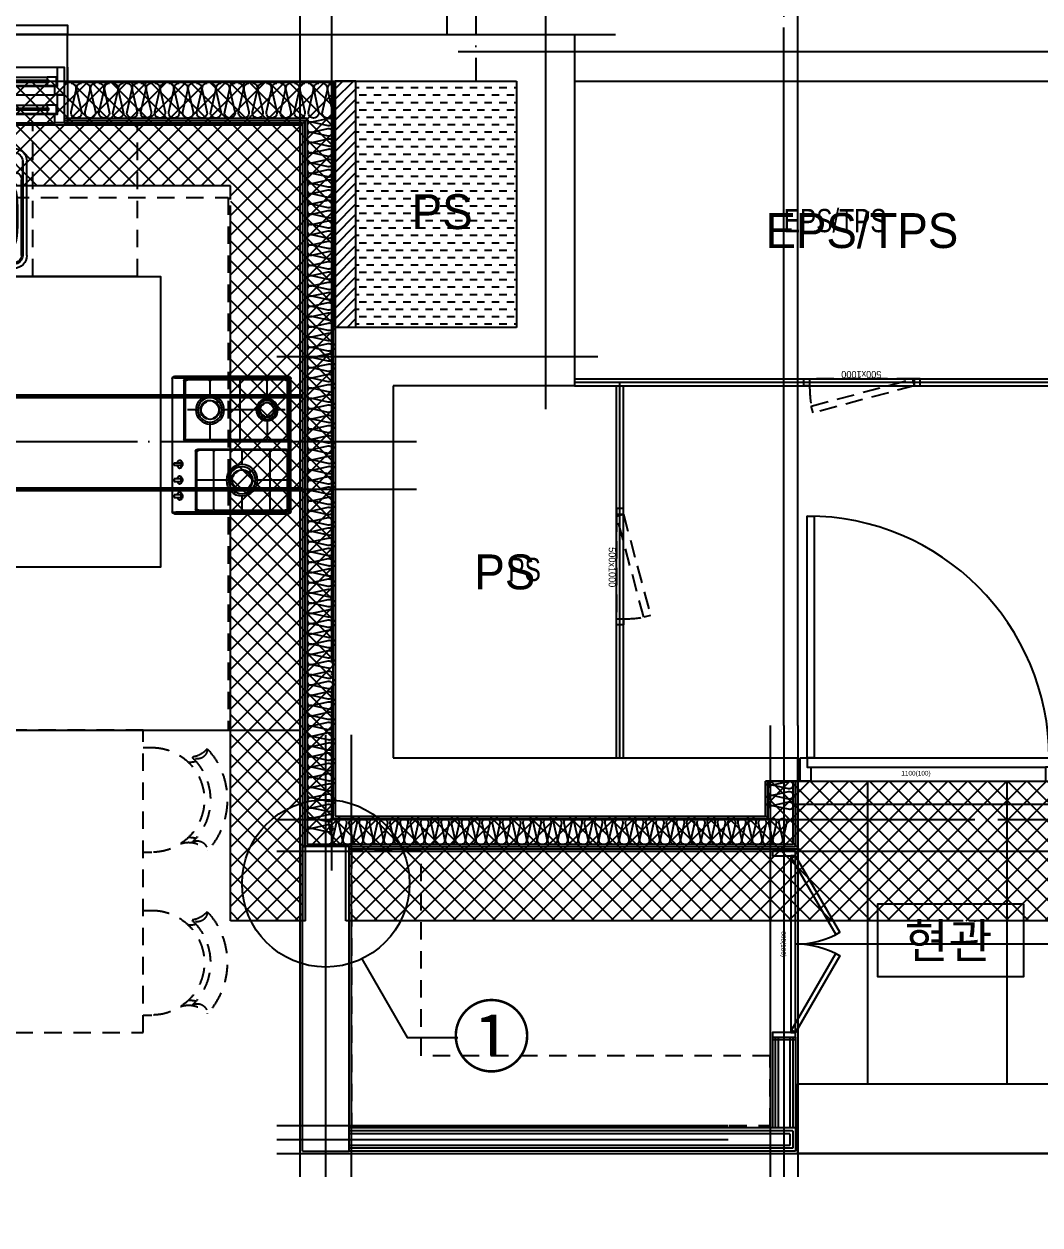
# Model space of a CAD drawing. Header units: millimetres. Extents: x -24416 to 92204, y -190080 to 23760.
# Drawn here: x 64886 to 69253, y -86296 to -81134 of the extents above; entities that cross this region are included whole.
import ezdxf
from ezdxf.enums import TextEntityAlignment as Align
from ezdxf.xclip import XClip

# ---------------------------------------------------------------- set-up
doc = ezdxf.new("R2010")
doc.units = ezdxf.units.MM
doc.header["$LTSCALE"] = 50
doc.header["$XCLIPFRAME"] = 0
for name, pattern in [('-HID', [2.5, 1.5, -1]), ('AUDIT_D_220706163347-0', [0]), ('CEN', [62, 60, -1, 0, -1]), ('HID', [2.5, 1.5, -1]), ('HIDDEN', [2, 1, -1]), ('U-121B(확장)1$0$X-단위세대-76A(확장) - 테라스3$0$HD', [2.5, 1.5, -1]), ('xr-101_102동-2F$0$HID', [2.3, 1.5, -0.8])]:
    doc.linetypes.add(name, pattern=pattern)
doc.layers.get('defpoints').update_dxf_attribs({"color": 139})
for name, color, linetype in [('A-SOL252', 252, 'Continuous'), ('A-STEEL', 4, 'Continuous'), ('A_HAT', 8, 'Continuous'), ('AA-XXXX-TEXT#LEV', 3, 'Continuous'), ('AA-단열-바닥-욕실', 30, 'Continuous'), ('ARDM', 7, 'Continuous'), ('CEN_CON', 1, 'CEN'), ('CEN_WALL', 12, 'CEN'), ('CONC', 2, 'Continuous'), ('dan1', 7, 'HID'), ('DOOR', 4, 'Continuous'), ('ELE3_CON', 7, 'Continuous'), ('F-FUR-설치', 6, 'Continuous'), ('FUR', 4, 'Continuous'), ('FUR_가전', 8, 'HID'), ('HAT', 9, 'Continuous'), ('INS', 252, 'Continuous'), ('ROM', 7, 'AUDIT_D_220706163347-0'), ('TEXT', 3, 'Continuous'), ('U-121B(확장)1$0$X-단위세대-76A(확장) - 테라스3$0$FUR_가구', 8, 'U-121B(확장)1$0$X-단위세대-76A(확장) - 테라스3$0$HD'), ('WAL', 3, 'Continuous'), ('WAL_DRY', 7, 'Continuous'), ('WIN', 4, 'Continuous'), ('X - 단위세대$0$ETC', 6, 'Continuous'), ('xr-101_102동-2F$0$AA-DWXM-DOOR(PS점검구)', 4, 'xr-101_102동-2F$0$HID'), ('바닥타일', 8, 'Continuous'), ('실명', 3, 'AUDIT_D_220706163347-0'), ('실명박스', 7, 'AUDIT_D_220706163347-0'), ('확장', 8, 'HIDDEN')]:
    doc.layers.add(name, color=color, linetype=linetype)
for name, color, linetype, plot in [('AA-CEN', 1, 'CEN', False), ('AA-XXXX-MC', 153, 'AUDIT_D_220706163347-0', False), ('Def-PrintX', 147, 'Continuous', False), ('Defpoint', 135, 'Continuous', False), ('MC', 135, 'Continuous', False), ('X - 단위세대$0$0_임시', 134, 'Continuous', False), ('xr-101_102동-2F$0$DEFPOINT', 231, 'Continuous', False)]:
    doc.layers.add(name, color=color, linetype=linetype, plot=plot)
doc.styles.add('HAUD01', font='Dotum.ttf')
doc.styles.add('HAUD02', font='Dotum.ttf', dxfattribs={"width": 0.8})
doc.styles.add('xr-101_102동-2F$0$HAUD01', font='Dotum.ttf')
doc.styles.add('돋움', font='Dotum.ttf')

# ---------------------------------------------------------------- blocks, each defined once
blk = doc.blocks.new('insul1')
blk.add_lwpolyline([(0, 0, 0.480617), (0.146, 0.183), (0.004, 0.817, -1.249969), (0.296, 0.817), (0.154, 0.183, 0.480617), (0.3, 0, 0.480617)], format="xyb")
blk = doc.blocks.new('DOOR-800(100)')
at = {"layer": 'DOOR'}
for points in [[(359.1, 272.7), (349.1, 290), (20, 100), (30, 82.7)], [(440.9, 272.7), (450.9, 290), (780, 100), (770, 82.7)], [(20, 100), (0, 100), (0, 0), (20, 0)], [(780, 80), (780, 100), (20, 100), (20, 80)], [(800, 100), (780, 100), (780, 0), (800, 0)]]:
    blk.add_lwpolyline(points, close=True, dxfattribs=at)
for centre, start, end in [((20, 100), 0, 30), ((780, 100), 150, 180)]:
    blk.add_arc(centre, 380, start, end, dxfattribs=at)
at = {"layer": 'X - 단위세대$0$0_임시'}
for p, q in [((-10, 0), (-10, 100)), ((810, 0), (810, 100))]:
    blk.add_line(p, q, dxfattribs=at)
at = {"layer": 'X - 단위세대$0$0_임시', "style": 'HAUD02'}
blk.add_text('800(100)', height=20, dxfattribs=at).set_placement((400.3, 46.2), align=Align.MIDDLE)
blk = doc.blocks.new('WIN_이중창_1200')
at = {"layer": 'Defpoint'}
for p, q in [((-15, 240), (-15, 0)), ((1185, 240), (1185, 0))]:
    blk.add_line(p, q, dxfattribs=at)
at = {"layer": 'WIN'}
blk.add_line((585, -100), (585, 340), dxfattribs=at)
at = {"layer": 'WIN', "color": 8}
for p, q in [((1142, 240), (28, 240)), ((1097, 237), (605, 237)), ((1130, 158), (40, 158)), ((565, 196), (73, 196)), ((565, 161), (73, 161)), ((1097, 202), (605, 202)), ((1130, 120), (40, 120)), ((1097, 117), (605, 117)), ((565, 76), (73, 76)), ((1097, 82), (605, 82)), ((1130, 38), (40, 38)), ((1130, 0), (40, 0)), ((565, 41), (73, 41))]:
    blk.add_line(p, q, dxfattribs=at)
at = {"layer": 'WIN'}
for points in [[(40, 158), (28, 158), (28, 240), (0, 240), (0, 120), (40, 120), (40, 158)], [(605, 216.5), (605, 202), (565, 202), (565, 237), (605, 237), (605, 222.5)], [(1104, 222.5), (1104, 216.5), (598, 216.5), (598, 222.5), (1104, 222.5)], [(1097, 216.5), (1097, 202), (1137, 202), (1137, 237), (1097, 237), (1097, 222.5)], [(1130, 158), (1142, 158), (1142, 240), (1170, 240), (1170, 120), (1130, 120), (1130, 158)], [(73, 175.5), (73, 161), (33, 161), (33, 196), (73, 196), (73, 181.5)], [(572, 181.5), (572, 175.5), (66, 175.5), (66, 181.5), (572, 181.5)], [(565, 175.5), (565, 161), (605, 161), (605, 196), (565, 196), (565, 181.5)], [(40, 38), (28, 38), (28, 120), (0, 120), (0, 0), (40, 0), (40, 38)], [(605, 96.5), (605, 82), (565, 82), (565, 117), (605, 117), (605, 102.5)], [(1097, 96.5), (1097, 82), (1137, 82), (1137, 117), (1097, 117), (1097, 102.5)], [(1130, 38), (1142, 38), (1142, 120), (1170, 120), (1170, 0), (1130, 0), (1130, 38)], [(73, 55.5), (73, 41), (33, 41), (33, 76), (73, 76), (73, 61.5)], [(572, 61.5), (572, 55.5), (66, 55.5), (66, 61.5), (572, 61.5)], [(565, 55.5), (565, 41), (605, 41), (605, 76), (565, 76), (565, 61.5)], [(1104, 102.5), (1104, 96.5), (598, 96.5), (598, 102.5), (1104, 102.5)]]:
    blk.add_lwpolyline(points, dxfattribs=at)
blk = doc.blocks.new('FSD-1100(100)')
at = {"layer": 'DOOR'}
for p, q in [((30, 100), (1070, 100)), ((45, 60), (1055, 60)), ((45, 0), (1055, 0))]:
    blk.add_line(p, q, dxfattribs=at)
blk.add_lwpolyline([(30, 100), (30, 1140), (60, 1140), (60, 100), (30, 100)], dxfattribs=at)
for points in [[(0, 100), (30, 100), (30, 60), (45, 60), (45, 0), (0, 0)], [(1100, 100), (1070, 100), (1070, 60), (1055, 60), (1055, 0), (1100, 0)]]:
    blk.add_lwpolyline(points, close=True, dxfattribs=at)
blk.add_arc((30, 100), 1040, 0, 90, dxfattribs=at)
at = {"layer": 'X - 단위세대$0$0_임시'}
for p, q in [((-10, 0), (-10, 100)), ((1110, 0), (1110, 100))]:
    blk.add_line(p, q, dxfattribs=at)
at = {"layer": 'X - 단위세대$0$0_임시', "style": 'HAUD02'}
blk.add_text('1100(100)', height=20, dxfattribs=at).set_placement((497.5, 32.2), align=Align.MIDDLE)
blk = doc.blocks.new('U-121B(확장)1$0$X-단위세대-76A(확장) - 테라스3$0$식탁-1300x800')
at = {"layer": 'U-121B(확장)1$0$X-단위세대-76A(확장) - 테라스3$0$FUR_가구'}
for p, q in [((75, 800), (75, 837.8)), ((525, 800), (525, 837.8)), ((775, 800), (775, 837.8)), ((1225, 800), (1225, 837.8)), ((75, 0), (75, -37.8)), ((525, 0), (525, -37.8)), ((775, 0), (775, -37.8)), ((1225, 0), (1225, -37.8))]:
    blk.add_line(p, q, dxfattribs=at)
blk.add_lwpolyline([(0, 800), (1300, 800), (1300, 0), (0, 0)], close=True, dxfattribs=at)
for centre, radius, start, end in [((300, 837.8), 323.6, 47.307, 132.693), ((1000, 837.8), 323.6, 47.307, 132.693), ((300, 837.8), 251.2, 43.0982, 136.9019), ((1000, 837.8), 251.2, 43.0981, 136.9018), ((300, 837.8), 225, 0, 180), ((81.5, 1033.2), 42.4, 325.904, 91.1712), ((11.9, 995.4), 105.6, 341.0855, 49.4454), ((518.5, 1033.2), 42.4, 88.8288, 214.096), ((588.1, 995.4), 105.6, 130.5546, 198.9145), ((1000, 837.8), 225, 360, 180), ((781.5, 1033.2), 42.4, 325.904, 91.1712), ((711.9, 995.4), 105.6, 341.0855, 49.4454), ((1218.5, 1033.2), 42.4, 88.8288, 214.096), ((1288.1, 995.4), 105.6, 130.5546, 198.9145), ((11.9, 995.4), 127.4, 359.9704, 14.5481), ((588.1, 995.4), 127.4, 165.452, 180.0296), ((711.9, 995.4), 127.4, 359.9704, 14.548), ((1288.1, 995.4), 127.4, 165.4519, 180.0296), ((300, -37.8), 225, 180, 360), ((1000, -37.8), 225, 180, 0), ((11.9, -195.4), 105.6, 310.5546, 18.9145), ((11.9, -195.4), 127.4, 345.4519, 0.0296), ((588.1, -195.4), 127.4, 179.9704, 194.548), ((588.1, -195.4), 105.6, 161.0855, 229.4454), ((711.9, -195.4), 105.6, 310.5546, 18.9145), ((711.9, -195.4), 127.4, 345.452, 0.0296), ((1288.1, -195.4), 127.4, 179.9704, 194.5481), ((1288.1, -195.4), 105.6, 161.0855, 229.4454), ((81.5, -233.2), 42.4, 268.8288, 34.096), ((300, -37.8), 251.2, 223.0981, 316.9018), ((518.5, -233.2), 42.4, 145.904, 271.1712), ((781.5, -233.2), 42.4, 268.8288, 34.096), ((1000, -37.8), 251.2, 223.0982, 316.9019), ((1218.5, -233.2), 42.4, 145.904, 271.1712), ((300, -37.8), 323.6, 227.307, 312.693), ((1000, -37.8), 323.6, 227.307, 312.693)]:
    blk.add_arc(centre, radius, start, end, dxfattribs=at)
blk = doc.blocks.new('K-sink')
at = {"layer": 'FUR'}
for p, q in [((-370, -105), (370, -105)), ((-370, -123), (370, -123)), ((-208.1, -150.2), (-210.6, -162.4)), ((-208.1, -150.2), (-210.6, -162.4)), ((-197.8, -143.4), (-208.1, -150.2)), ((-197.8, -143.4), (-208.1, -150.2)), ((-185.6, -145.9), (-197.8, -143.4)), ((-185.6, -145.9), (-197.8, -143.4)), ((-178.7, -156.2), (-185.6, -145.9)), ((-178.7, -156.2), (-185.6, -145.9)), ((-108.2, -128), (108.2, -128)), ((339.1, -135.1), (226.6, -135.1)), ((-425, -565), (-425, -160)), ((-407, -160), (-407, -565)), ((-407, -565), (-407, -160)), ((-367, -205), (-211.7, -205)), ((-210.6, -162.4), (-203.8, -172.8)), ((-210.6, -162.4), (-203.8, -172.8)), ((-203.8, -172.8), (-191.6, -175.3)), ((-203.8, -172.8), (-191.6, -175.3)), ((-191.6, -175.3), (-181.2, -168.4)), ((-191.6, -175.3), (-181.2, -168.4)), ((-181.2, -168.4), (-178.7, -156.2)), ((-181.2, -168.4), (-178.7, -156.2)), ((206.6, -155.1), (206.6, -172.4)), ((367, -205), (211.7, -205)), ((226.6, -192.4), (339.1, -192.4)), ((359.1, -172.4), (359.1, -155.1)), ((407, -160), (407, -565)), ((425, -160), (425, -565)), ((-402, -565), (-402, -240)), ((-282.3, -220), (-192, -220)), ((-282.3, -220), (-211.7, -220)), ((-157, -255), (-157, -544.5)), ((130, -230), (130, -602)), ((140, -220), (211.7, -220)), ((282.3, -220), (211.7, -220)), ((402, -240), (402, -565)), ((135.3, -597), (-370, -597)), ((370, -602), (-370, -602)), ((-129.7, -584.6), (-130.3, -592.4)), ((-118, -580), (0, -580)), ((118, -580), (0, -580)), ((129.7, -584.6), (130.3, -592.4)), ((370, -597), (135.3, -597)), ((370, -620), (-370, -620))]:
    blk.add_line(p, q, dxfattribs=at)
at = {"layer": 'FUR', "ltscale": 0.6}
for p, q in [((-217.1, -144.2), (-221.2, -164.5)), ((-199.9, -132.8), (-217.1, -144.2)), ((-179.6, -136.9), (-199.9, -132.8)), ((-168.1, -154.1), (-179.6, -136.9)), ((-172.2, -174.4), (-168.1, -154.1)), ((-221.2, -164.5), (-209.8, -181.7)), ((-209.8, -181.7), (-189.5, -185.9)), ((-191.6, -175.3), (-169.5, -208.6)), ((-189.5, -185.9), (-172.2, -174.4))]:
    blk.add_line(p, q, dxfattribs=at)
at = {"layer": 'FUR', "color": 199}
for p, q in [((-76.6, -140), (-93.4, -140)), ((87.5, -140), (-87.5, -140)), ((-85, -148.4), (-85, -131.6)), ((93.4, -140), (76.6, -140)), ((85, -148.4), (85, -131.6)), ((-282.3, -231), (-211.7, -231)), ((0, -445), (0, -208.5)), ((0, -326.8), (-129.1, -326.8)), ((0, -326.8), (140.9, -326.8))]:
    blk.add_line(p, q, dxfattribs=at)
at = {"layer": 'FUR', "color": 199, "ltscale": 0.5}
for p, q in [((339.1, -140.1), (226.6, -140.1)), ((-122.6, -189.3), (-120.6, -186.7)), ((122.6, -189.3), (120.3, -186.5)), ((211.6, -155.1), (211.6, -172.4)), ((226.6, -187.4), (339.1, -187.4)), ((354.1, -172.4), (354.1, -155.1)), ((-282.3, -226), (-192, -226)), ((-162, -256), (-162, -543.5)), ((110.6, -215), (-110.6, -215)), ((282.3, -231), (211.7, -231)), ((-118, -569), (0, -569)), ((118, -569), (0, -569))]:
    blk.add_line(p, q, dxfattribs=at)
at = {"layer": 'FUR', "ltscale": 0.5}
blk.add_line((110.6, -220), (-110.6, -220), dxfattribs=at)
at = {"layer": 'FUR', "color": 199}
for centre, radius in [((-195.2, -158.9), 21.9), ((-85, -140), 2.5), ((85, -140), 2.5), ((0, -320), 90), ((0, -320), 81)]:
    blk.add_circle(centre, radius, dxfattribs=at)
at = {"layer": 'FUR'}
for centre, radius in [((169.6, -160), 12.2), ((0, -320), 94.5)]:
    blk.add_circle(centre, radius, dxfattribs=at)
for centre, radius, start, end in [((-370, -160), 55, 90, 180), ((-370, -160), 37, 90, 180), ((-211.7, -100), 105, 270, 343.3193), ((0, -340), 200, 90, 131.4096), ((-108.2, -131), 3, 90, 163.3193), ((0, -340), 200, 48.5904, 90), ((108.2, -131), 3, 16.6807, 90), ((211.7, -100), 105, 196.6807, 270), ((226.6, -155.1), 20, 90, 180), ((339.1, -155.1), 20, 360, 90), ((370, -160), 55, 0, 90), ((370, -160), 37, 0, 90), ((-367, -240), 35, 90, 180), ((-211.7, -100), 120, 270, 311.4096), ((211.7, -100), 120, 228.5904, 270), ((226.6, -172.4), 20, 180, 270), ((339.1, -172.4), 20, 270, 0), ((367, -240), 35, 0, 90), ((-282.3, -320), 100, 90, 176.1774), ((-192, -255), 35, 0, 90), ((140, -230), 10, 90.025, 180), ((282.3, -320), 100, 3.8226, 90), ((914.2, -400), 1299.2, 176.1751, 183.5988), ((-915, -400), 1300, 356.4036, 3.8226), ((-282.6, -475.3), 100, 183.5964, 266.1102), ((282.6, -475.3), 100, 273.8898, 356.4036), ((-370, -565), 55, 180, 270), ((-370, -565), 37, 180, 270), ((-370, -565), 32, 180, 270), ((-192, -544.5), 35, 268.6272, 0), ((370, -565), 32, 270, 0), ((370, -565), 37, 270, 0), ((370, -565), 55, 270, 0), ((-140.2, 1619.9), 2200, 266.1102, 270.5776), ((-135.3, -592), 5, 270, 355), ((-124.7, -585.1), 5, 90.4028, 175), ((140.2, 1619.9), 2200, 269.4224, 273.8898), ((140.2, 1619.9), 2200, 269.4224, 269.5972), ((124.7, -585.1), 5, 5, 89.5972), ((138.7, -588.4), 8.66, 181.0559, 263.1777), ((135.3, -592), 5, 185, 270)]:
    blk.add_arc(centre, radius, start, end, dxfattribs=at)
at = {"layer": 'FUR', "color": 199, "ltscale": 0.5}
for centre, radius, start, end in [((0, -340), 195, 90, 128.1858), ((0, -340), 195, 51.926, 90), ((226.6, -155.1), 15, 90, 180), ((339.1, -155.1), 15, 0, 90), ((-112.1, -200.1), 15, 134.2485, 274.3944), ((112.1, -200.1), 15, 265.6056, 45.7515), ((226.6, -172.4), 15, 180, 270), ((339.1, -172.4), 15, 270, 0), ((-282.3, -320), 94, 90, 176.1774), ((-192, -256), 30, 0, 90), ((222.9, -131.6), 100, 228.7744, 263.5192), ((282.3, -320), 89, 3.8226, 90), ((915, -400), 1294, 176.1774, 183.5964), ((-915, -400), 1289, 356.4036, 3.8226), ((-282.6, -475.3), 94, 183.5964, 266.1102), ((282.6, -475.3), 89, 273.8898, 356.4036), ((-192, -543.5), 30, 268.6266, 0), ((140.2, 1619.9), 2189, 269.4224, 273.8898), ((-140.2, 1619.9), 2194, 266.1102, 268.6266)]:
    blk.add_arc(centre, radius, start, end, dxfattribs=at)
at = {"layer": 'FUR', "ltscale": 0.5}
for centre, start, end in [((-112.1, -200.1), 134.2485, 274.3944), ((112.1, -200.1), 265.6056, 45.7515)]:
    blk.add_arc(centre, 20, start, end, dxfattribs=at)
at = {"layer": 'FUR', "color": 199}
for centre, radius, start, end in [((-282.3, -320), 89, 90, 176.1774), ((-222.9, -131.6), 100, 276.4808, 311.2256), ((914.2, -400), 1288.2, 176.1751, 183.5988), ((-282.6, -475.3), 89, 183.5964, 266.1102), ((-140.2, 1619.9), 2189, 266.1102, 270.5776)]:
    blk.add_arc(centre, radius, start, end, dxfattribs=at)
at = {"layer": 'FUR', "ltscale": 0.6}
for points in [[(-221.2, -164.5), (-210.6, -162.4), (-208.1, -150.2), (-217.1, -144.2)], [(-217.1, -144.2), (-199.9, -132.8), (-197.8, -143.4), (-208.1, -150.2)], [(-199.9, -132.8), (-197.8, -143.4), (-185.6, -145.9), (-179.6, -136.9)], [(-179.6, -136.9), (-185.6, -145.9), (-178.7, -156.2), (-168.1, -154.1)], [(-172.2, -174.4), (-168.1, -154.1), (-178.7, -156.2), (-181.2, -168.4)], [(-209.8, -181.7), (-203.8, -172.8), (-210.6, -162.4), (-221.2, -164.5)], [(-209.8, -181.7), (-189.5, -185.9), (-191.6, -175.3), (-203.8, -172.8)], [(-184, -194.2), (-189.5, -185.9), (-191.6, -175.3), (-184, -194.2)], [(-191.6, -175.3), (-169.5, -208.6), (-191.6, -175.3)], [(-124.5, -274.7), (-124.5, -274.7), (-184, -194.2)], [(-172.2, -174.4), (-166.7, -182.8), (-166.7, -182.8), (-181.2, -168.4)], [(-159.1, -201.7), (-181.2, -168.4), (-181.2, -168.4), (-159.1, -201.7)], [(-115.8, -269), (-115.3, -268.8), (-124.9, -275.1), (-124.5, -274.7)], [(-115.1, -273.3), (-115.8, -269), (-124.5, -274.7), (-120.8, -277.1)], [(-124.2, -286.5), (-120.4, -284), (-114.2, -287.1), (-113.9, -291.7)], [(-104.4, -285.4), (-113.9, -291.7), (-114.2, -287.1), (-108.5, -283.3)], [(-105.1, -273.9), (-108.9, -276.4), (-108.5, -283.3), (-104.4, -285.4)]]:
    blk.add_3dface(points, dxfattribs=at)
at = {"layer": 'FUR', "ltscale": 0.6, "invisible_edges": 8}
for points in [[(-191.6, -175.3), (-203.8, -172.8), (-210.6, -162.4), (-208.1, -150.2)], [(-197.8, -143.4), (-185.6, -145.9), (-178.7, -156.2), (-181.2, -168.4)], [(-124.9, -275.1), (-124.5, -274.7), (-124.5, -274.7), (-120.8, -277.1)], [(-120.8, -277.1), (-120.4, -284), (-124.2, -286.5), (-124.9, -275.1)], [(-120.4, -284), (-120.8, -277.1), (-115.1, -273.3), (-108.9, -276.4)], [(-108.9, -276.4), (-108.5, -283.3), (-114.2, -287.1), (-120.4, -284)], [(-108.9, -276.4), (-105.1, -273.9), (-115.3, -268.8), (-115.8, -269)], [(-115.8, -269), (-115.8, -269), (-115.1, -273.3), (-108.9, -276.4)]]:
    blk.add_3dface(points, dxfattribs=at)
at = {"layer": 'FUR', "invisible_edges": 10}
blk.add_3dface([(-208.1, -150.2), (-197.8, -143.4), (-181.2, -168.4), (-191.6, -175.3)], dxfattribs=at)
at = {"layer": 'FUR'}
for points in [[(-189.5, -185.9), (-191.6, -175.3), (-181.2, -168.4), (-172.2, -174.4)], [(-166.7, -182.8), (-181.2, -168.4), (-191.6, -175.3), (-184, -194.2)], [(-181.2, -168.4), (-191.6, -175.3), (-169.5, -208.6), (-159.1, -201.7)], [(-169.5, -208.6), (-159.1, -201.7), (-181.2, -168.4), (-191.6, -175.3)], [(-172.2, -174.4), (-166.7, -182.8), (-184, -194.2), (-189.5, -185.9)], [(-184, -194.2), (-166.7, -182.8), (-115.8, -269), (-124.5, -274.7)], [(-115.8, -269), (-166.7, -182.8), (-184, -194.2), (-124.5, -274.7)], [(-115.8, -269), (-115.8, -269), (-166.7, -182.8)]]:
    blk.add_3dface(points, dxfattribs=at)
blk = doc.blocks.new('싱크')
at = {"layer": 'defpoints'}
for p, q in [((-18.3, 0), (-18.3, 1350)), ((631.7, 0), (631.7, 1350))]:
    blk.add_line(p, q, dxfattribs=at)
at = {"layer": 'defpoints', "linetype": '-HID'}
for p, q in [((631.7, 1350), (-18.3, 1350)), ((631.7, 450), (-18.3, 450)), ((631.7, 0), (-18.3, 0))]:
    blk.add_line(p, q, dxfattribs=at)
at = {"layer": 'FUR_가전', "rotation": 90}
blk.add_blockref('K-sink', (-23.3, 900), dxfattribs=at)
blk = doc.blocks.new('쿡탑')
at = {"layer": 'FUR'}
for p, q in [((460711, 189095.4), (460711, 189585.4)), ((460712, 189582.4), (460712, 189318.9)), ((460719, 189103.9), (460719, 189577.4)), ((460721, 189595.4), (461291, 189595.4)), ((460721, 189195.4), (460721, 189575.4)), ((460722, 189592.4), (461290, 189592.4)), ((460726, 189267.1), (460726, 189570.4)), ((460729, 189587.4), (461283, 189587.4)), ((460731, 189585.4), (461281, 189585.4)), ((460736, 189580.4), (460973.5, 189580.4)), ((460854.8, 189580.4), (460854.8, 189452.6)), ((460983.5, 189570.4), (460983.5, 189508.6)), ((460988.5, 189195.4), (460988.5, 189575.4)), ((461023.5, 189145.4), (461023.5, 189575.4)), ((461028.5, 189570.4), (461028.5, 189495.4)), ((461038.5, 189580.4), (461276, 189580.4)), ((461157.3, 189570.4), (461157.3, 189532.9)), ((461286, 189570.4), (461286, 189150.4)), ((461291, 189575.4), (461291, 189145.4)), ((461293, 189577.4), (461293, 189103.9)), ((461300, 189582.4), (461300, 189338.9)), ((461301, 189585.4), (461301, 189095.4)), ((460728, 189508.6), (460726, 189508.6)), ((460728, 189503.6), (460726, 189503.6)), ((460730.3, 189506.1), (460979.2, 189506.1)), ((460981.6, 189508.6), (460983.5, 189508.6)), ((460981.6, 189503.6), (460983.5, 189503.6)), ((460983.5, 189503.6), (460983.5, 189267.1)), ((461030.5, 189495.4), (461028.5, 189495.4)), ((461028.5, 189490.4), (461028.5, 189250.4)), ((461030.5, 189490.4), (461028.5, 189490.4)), ((461117.2, 189492.9), (461032.9, 189492.9)), ((461197.3, 189492.9), (461281.7, 189492.9)), ((461284.1, 189495.4), (461286, 189495.4)), ((461284.1, 189490.4), (461286, 189490.4)), ((461157.3, 189452.8), (461157.3, 189300.1)), ((460726, 189385.4), (460787.6, 189385.4)), ((460922, 189385.4), (460983.5, 189385.4)), ((461286, 189376.5), (461028.5, 189376.5)), ((460714, 189156.9), (460712, 189318.9)), ((460854.8, 189318.1), (460854.8, 189190.4)), ((461298, 189156.9), (461300, 189338.9)), ((460728, 189267.1), (460726, 189267.1)), ((460726, 189200.4), (460726, 189262.1)), ((460728, 189262.1), (460726, 189262.1)), ((460730.3, 189264.6), (460979.2, 189264.6)), ((460981.6, 189267.1), (460983.5, 189267.1)), ((460981.6, 189262.1), (460983.5, 189262.1)), ((460983.5, 189262.1), (460983.5, 189200.4)), ((461030.5, 189250.4), (461028.5, 189250.4)), ((461028.5, 189245.4), (461028.5, 189150.4)), ((461030.5, 189245.4), (461028.5, 189245.4)), ((461032.8, 189247.9), (461105, 189247.9)), ((461209.6, 189247.9), (461281.7, 189247.9)), ((461284.1, 189250.4), (461286, 189250.4)), ((461284.1, 189245.4), (461286, 189245.4)), ((460714, 189156.9), (460714, 189095.4)), ((460978.5, 189185.4), (460731, 189185.4)), ((460973.5, 189190.4), (460736, 189190.4)), ((461157.3, 189195.6), (461157.3, 189150.4)), ((461298, 189156.9), (461298, 189095.4)), ((460770.5, 189113.9), (460780.7, 189104.7)), ((460770.5, 189113.9), (460780.7, 189104.7)), ((460780.9, 189123.2), (460792.2, 189123.2)), ((460780.9, 189094.2), (460780.9, 189123.2)), ((460780.9, 189123.2), (460792.2, 189123.2)), ((460780.9, 189094.2), (460780.9, 189123.2)), ((460792.2, 189123.2), (460792.2, 189094.2)), ((460792.2, 189123.2), (460792.2, 189094.2)), ((460803.4, 189113.7), (460792.2, 189104.5)), ((460803.4, 189113.7), (460792.2, 189104.5)), ((460839.4, 189113.9), (460849.6, 189104.7)), ((460839.4, 189113.9), (460849.6, 189104.7)), ((460839.4, 189113.9), (460849.6, 189104.7)), ((460839.4, 189113.9), (460849.6, 189104.7)), ((460839.4, 189113.9), (460849.6, 189104.7)), ((460839.4, 189113.9), (460849.6, 189104.7)), ((460839.4, 189113.9), (460849.6, 189104.7)), ((460839.4, 189113.9), (460849.6, 189104.7)), ((460849.9, 189123.1), (460861.2, 189123.1)), ((460849.9, 189094.2), (460849.9, 189123.1)), ((460849.9, 189123.1), (460861.2, 189123.1)), ((460849.9, 189094.2), (460849.9, 189123.1)), ((460849.9, 189123.1), (460861.2, 189123.1)), ((460849.9, 189094.2), (460849.9, 189123.1)), ((460849.9, 189123.1), (460861.2, 189123.1)), ((460849.9, 189094.2), (460849.9, 189123.1)), ((460849.9, 189123.1), (460861.2, 189123.1)), ((460849.9, 189094.2), (460849.9, 189123.1)), ((460849.9, 189123.1), (460861.2, 189123.1)), ((460849.9, 189094.2), (460849.9, 189123.1)), ((460849.9, 189123.1), (460861.2, 189123.1)), ((460849.9, 189094.2), (460849.9, 189123.1)), ((460849.9, 189123.1), (460861.2, 189123.1)), ((460849.9, 189094.2), (460849.9, 189123.1)), ((460872.3, 189113.7), (460861.1, 189104.5)), ((460872.3, 189113.7), (460861.1, 189104.5)), ((460872.3, 189113.7), (460861.1, 189104.5)), ((460872.3, 189113.7), (460861.1, 189104.5)), ((460872.3, 189113.7), (460861.1, 189104.5)), ((460872.3, 189113.7), (460861.1, 189104.5)), ((460872.3, 189113.7), (460861.1, 189104.5)), ((460872.3, 189113.7), (460861.1, 189104.5)), ((460861.2, 189123.1), (460861.2, 189094.2)), ((460861.2, 189123.1), (460861.2, 189094.2)), ((460861.2, 189123.1), (460861.2, 189094.2)), ((460861.2, 189123.1), (460861.2, 189094.2)), ((460861.2, 189123.1), (460861.2, 189094.2)), ((460861.2, 189123.1), (460861.2, 189094.2)), ((460861.2, 189123.1), (460861.2, 189094.2)), ((460861.2, 189123.1), (460861.2, 189094.2)), ((460907.3, 189113.7), (460918.4, 189104.5)), ((460907.3, 189113.7), (460918.4, 189104.5)), ((460907.3, 189113.7), (460918.4, 189104.5)), ((460907.3, 189113.7), (460918.4, 189104.5)), ((460907.3, 189113.7), (460918.4, 189104.5)), ((460907.3, 189113.7), (460918.4, 189104.5)), ((460907.3, 189113.7), (460918.4, 189104.5)), ((460907.3, 189113.7), (460918.4, 189104.5)), ((460929.7, 189123.1), (460918.4, 189123.1)), ((460918.4, 189123.1), (460918.4, 189094.2)), ((460929.7, 189123.1), (460918.4, 189123.1)), ((460918.4, 189123.1), (460918.4, 189094.2)), ((460929.7, 189123.1), (460918.4, 189123.1)), ((460918.4, 189123.1), (460918.4, 189094.2)), ((460929.7, 189123.1), (460918.4, 189123.1)), ((460918.4, 189123.1), (460918.4, 189094.2)), ((460929.7, 189123.1), (460918.4, 189123.1)), ((460918.4, 189123.1), (460918.4, 189094.2)), ((460929.7, 189123.1), (460918.4, 189123.1)), ((460918.4, 189123.1), (460918.4, 189094.2)), ((460929.7, 189123.1), (460918.4, 189123.1)), ((460918.4, 189123.1), (460918.4, 189094.2)), ((460929.7, 189123.1), (460918.4, 189123.1)), ((460918.4, 189123.1), (460918.4, 189094.2)), ((460929.7, 189094.2), (460929.7, 189123.1)), ((460929.7, 189094.2), (460929.7, 189123.1)), ((460929.7, 189094.2), (460929.7, 189123.1)), ((460929.7, 189094.2), (460929.7, 189123.1)), ((460929.7, 189094.2), (460929.7, 189123.1)), ((460929.7, 189094.2), (460929.7, 189123.1)), ((460929.7, 189094.2), (460929.7, 189123.1)), ((460929.7, 189094.2), (460929.7, 189123.1)), ((460940.2, 189113.9), (460930, 189104.7)), ((460940.2, 189113.9), (460930, 189104.7)), ((460940.2, 189113.9), (460930, 189104.7)), ((460940.2, 189113.9), (460930, 189104.7)), ((460940.2, 189113.9), (460930, 189104.7)), ((460940.2, 189113.9), (460930, 189104.7)), ((460940.2, 189113.9), (460930, 189104.7)), ((460940.2, 189113.9), (460930, 189104.7)), ((461281, 189135.4), (461033.5, 189135.4)), ((461276, 189140.4), (461038.5, 189140.4)), ((461291, 189085.4), (460721, 189085.4)), ((460792.2, 189094.2), (460780.9, 189094.2)), ((460792.2, 189094.2), (460780.9, 189094.2)), ((460861.2, 189094.2), (460849.9, 189094.2)), ((460861.2, 189094.2), (460849.9, 189094.2)), ((460861.2, 189094.2), (460849.9, 189094.2)), ((460861.2, 189094.2), (460849.9, 189094.2)), ((460861.2, 189094.2), (460849.9, 189094.2)), ((460861.2, 189094.2), (460849.9, 189094.2)), ((460861.2, 189094.2), (460849.9, 189094.2)), ((460861.2, 189094.2), (460849.9, 189094.2)), ((460918.4, 189094.2), (460929.7, 189094.2)), ((460918.4, 189094.2), (460929.7, 189094.2)), ((460918.4, 189094.2), (460929.7, 189094.2)), ((460918.4, 189094.2), (460929.7, 189094.2)), ((460918.4, 189094.2), (460929.7, 189094.2)), ((460918.4, 189094.2), (460929.7, 189094.2)), ((460918.4, 189094.2), (460929.7, 189094.2)), ((460918.4, 189094.2), (460929.7, 189094.2))]:
    blk.add_line(p, q, dxfattribs=at)
for centre, radius in [((461157.3, 189492.9), 46.7), ((461157.3, 189492.9), 40), ((460854.8, 189385.4), 67.2), ((460854.8, 189385.4), 57.7), ((461157.3, 189247.9), 60.9), ((461157.3, 189247.9), 52.3)]:
    blk.add_circle(centre, radius, dxfattribs=at)
for centre, radius, start, end in [((460721, 189585.4), 10, 90, 180), ((460722, 189582.4), 10, 90, 180), ((460729, 189577.4), 10, 90, 180), ((460731, 189575.4), 10, 90, 180), ((460736, 189570.4), 10, 90, 180), ((460973.5, 189570.4), 10, 0, 90), ((460978.5, 189575.4), 10, 0, 90), ((461033.5, 189575.4), 10, 90, 180), ((461038.5, 189570.4), 10, 90, 180), ((461276, 189570.4), 10, 0, 90), ((461281, 189575.4), 10, 0, 90), ((461283, 189577.4), 10, 0, 90), ((461290, 189582.4), 10, 0, 90), ((461291, 189585.4), 10, 0, 90), ((461157.3, 189492.9), 31.4, 46.3378, 40.7194), ((461157.3, 189492.9), 29.2, 21.5687, 157.2181), ((460727.8, 189506.1), 2.51, 274.2415, 85.7585), ((460981.7, 189506.1), 2.51, 94.2415, 265.7585), ((461030.3, 189492.9), 2.51, 274.2415, 85.7585), ((461156.1, 189435.2), 55.6, 120.4999, 120.9395), ((461157.9, 189550.4), 55.6, 237.2301, 237.6615), ((461128.7, 189481.7), 1.53, 21.2578, 120.4999), ((461129, 189504.7), 1.53, 237.6615, 337.2181), ((461157.3, 189492.9), 29.2, 201.2578, 336.4054), ((461185.4, 189480.6), 1.53, 57.1633, 156.4054), ((461185.8, 189504.1), 1.53, 201.5687, 301.1252), ((461156.1, 189435.2), 55.6, 56.7238, 57.1633), ((461157.9, 189550.4), 55.6, 301.1252, 301.5566), ((461284.2, 189492.9), 2.51, 94.2415, 265.7585), ((460854.8, 189385.4), 45.2, 46.3378, 40.7194), ((460854.8, 189385.4), 42, 21.5687, 157.2181), ((460853.1, 189302.3), 80, 120.4999, 120.9395), ((460855.7, 189468.2), 80, 237.2301, 237.6615), ((460813.6, 189369.3), 2.21, 21.2578, 120.4999), ((460814, 189402.5), 2.21, 237.6615, 337.2181), ((460854.8, 189385.4), 42, 201.2578, 336.4054), ((460895.3, 189367.7), 2.21, 57.1633, 156.4054), ((460895.9, 189401.6), 2.21, 201.5687, 301.1252), ((460853.1, 189302.3), 80, 56.7238, 57.1633), ((460855.7, 189468.2), 80, 301.1252, 301.5566), ((460727.8, 189264.6), 2.51, 274.2415, 85.7585), ((460981.7, 189264.6), 2.51, 94.2415, 265.7585), ((461157.3, 189247.9), 41, 46.3378, 40.7194), ((461158.1, 189323), 72.6, 237.2301, 237.6615), ((461120.3, 189263.4), 2, 237.6615, 337.2181), ((461157.3, 189247.9), 38.1, 21.5687, 157.2181), ((461194.5, 189262.6), 2, 201.5687, 301.1252), ((461158.1, 189323), 72.6, 301.1252, 301.5566), ((460736, 189200.4), 10, 180, 270), ((460973.5, 189200.4), 10, 270, 0), ((461030.3, 189247.9), 2.51, 274.2415, 85.7585), ((461155.7, 189172.5), 72.6, 120.4999, 120.9395), ((461119.9, 189233.3), 2, 21.2578, 120.4999), ((461157.3, 189247.9), 38.1, 201.2578, 336.4054), ((461194, 189231.8), 2, 57.1633, 156.4054), ((461155.7, 189172.5), 72.6, 56.7238, 57.1633), ((461284.2, 189247.9), 2.51, 94.2415, 265.7585), ((460731, 189195.4), 10, 180, 270), ((460978.5, 189195.4), 10, 270, 0), ((461038.5, 189150.4), 10, 180, 270), ((461276, 189150.4), 10, 270, 0), ((460658.6, 189105.8), 60.4, 341.5721, 1.816), ((460773.8, 189117.6), 5, 148.5357, 228.0471), ((460773.8, 189117.6), 5, 148.5357, 228.0471), ((460776.4, 189115.1), 8.47, 57.3013, 148.1768), ((460776.4, 189115.1), 8.47, 57.3013, 148.1768), ((460787, 189109.6), 20.4, 31.2565, 148.5357), ((460787, 189109.6), 20.4, 31.2565, 148.5357), ((460796.9, 189113.5), 9.86, 34.7229, 117.6077), ((460796.9, 189113.5), 9.86, 34.7229, 117.6077), ((460800.2, 189117.6), 5, 309.4595, 31.2565), ((460800.2, 189117.6), 5, 309.4595, 31.2565), ((460842.8, 189117.6), 5, 148.5357, 228.0471), ((460842.8, 189117.6), 5, 148.5357, 228.0471), ((460842.8, 189117.6), 5, 148.5357, 228.0471), ((460842.8, 189117.6), 5, 148.5357, 228.0471), ((460842.8, 189117.6), 5, 148.5357, 228.0471), ((460842.8, 189117.6), 5, 148.5357, 228.0471), ((460842.8, 189117.6), 5, 148.5357, 228.0471), ((460842.8, 189117.6), 5, 148.5357, 228.0471), ((460845.3, 189115), 8.47, 57.3013, 148.1768), ((460845.3, 189115), 8.47, 57.3013, 148.1768), ((460845.3, 189115), 8.47, 57.3013, 148.1768), ((460845.3, 189115), 8.47, 57.3013, 148.1768), ((460845.3, 189115), 8.47, 57.3013, 148.1768), ((460845.3, 189115), 8.47, 57.3013, 148.1768), ((460845.3, 189115), 8.47, 57.3013, 148.1768), ((460845.3, 189115), 8.47, 57.3013, 148.1768), ((460855.9, 189109.5), 20.4, 31.2565, 148.5357), ((460855.9, 189109.5), 20.4, 31.2565, 148.5357), ((460855.9, 189109.5), 20.4, 31.2565, 148.5357), ((460855.9, 189109.5), 20.4, 31.2565, 148.5357), ((460855.9, 189109.5), 20.4, 31.2565, 148.5357), ((460855.9, 189109.5), 20.4, 31.2565, 148.5357), ((460855.9, 189109.5), 20.4, 31.2565, 148.5357), ((460855.9, 189109.5), 20.4, 31.2565, 148.5357), ((460865.8, 189113.4), 9.86, 34.7229, 117.6077), ((460865.8, 189113.4), 9.86, 34.7229, 117.6077), ((460865.8, 189113.4), 9.86, 34.7229, 117.6077), ((460865.8, 189113.4), 9.86, 34.7229, 117.6077), ((460865.8, 189113.4), 9.86, 34.7229, 117.6077), ((460865.8, 189113.4), 9.86, 34.7229, 117.6077), ((460865.8, 189113.4), 9.86, 34.7229, 117.6077), ((460865.8, 189113.4), 9.86, 34.7229, 117.6077), ((460869.1, 189117.5), 5, 309.4595, 31.2565), ((460869.1, 189117.5), 5, 309.4595, 31.2565), ((460869.1, 189117.5), 5, 309.4595, 31.2565), ((460869.1, 189117.5), 5, 309.4595, 31.2565), ((460869.1, 189117.5), 5, 309.4595, 31.2565), ((460869.1, 189117.5), 5, 309.4595, 31.2565), ((460869.1, 189117.5), 5, 309.4595, 31.2565), ((460869.1, 189117.5), 5, 309.4595, 31.2565), ((460910.5, 189117.5), 5, 148.7435, 230.5405), ((460910.5, 189117.5), 5, 148.7435, 230.5405), ((460910.5, 189117.5), 5, 148.7435, 230.5405), ((460910.5, 189117.5), 5, 148.7435, 230.5405), ((460910.5, 189117.5), 5, 148.7435, 230.5405), ((460910.5, 189117.5), 5, 148.7435, 230.5405), ((460910.5, 189117.5), 5, 148.7435, 230.5405), ((460910.5, 189117.5), 5, 148.7435, 230.5405), ((460913.8, 189113.4), 9.86, 62.3923, 145.2771), ((460913.8, 189113.4), 9.86, 62.3923, 145.2771), ((460913.8, 189113.4), 9.86, 62.3923, 145.2771), ((460913.8, 189113.4), 9.86, 62.3923, 145.2771), ((460913.8, 189113.4), 9.86, 62.3923, 145.2771), ((460913.8, 189113.4), 9.86, 62.3923, 145.2771), ((460913.8, 189113.4), 9.86, 62.3923, 145.2771), ((460913.8, 189113.4), 9.86, 62.3923, 145.2771), ((460923.6, 189109.5), 20.4, 31.4643, 148.7435), ((460923.6, 189109.5), 20.4, 31.4643, 148.7435), ((460923.6, 189109.5), 20.4, 31.4643, 148.7435), ((460923.6, 189109.5), 20.4, 31.4643, 148.7435), ((460923.6, 189109.5), 20.4, 31.4643, 148.7435), ((460923.6, 189109.5), 20.4, 31.4643, 148.7435), ((460923.6, 189109.5), 20.4, 31.4643, 148.7435), ((460923.6, 189109.5), 20.4, 31.4643, 148.7435), ((460934.2, 189115), 8.47, 31.8232, 122.6987), ((460934.2, 189115), 8.47, 31.8232, 122.6987), ((460934.2, 189115), 8.47, 31.8232, 122.6987), ((460934.2, 189115), 8.47, 31.8232, 122.6987), ((460934.2, 189115), 8.47, 31.8232, 122.6987), ((460934.2, 189115), 8.47, 31.8232, 122.6987), ((460934.2, 189115), 8.47, 31.8232, 122.6987), ((460934.2, 189115), 8.47, 31.8232, 122.6987), ((460936.8, 189117.6), 5, 311.9529, 31.4643), ((460936.8, 189117.6), 5, 311.9529, 31.4643), ((460936.8, 189117.6), 5, 311.9529, 31.4643), ((460936.8, 189117.6), 5, 311.9529, 31.4643), ((460936.8, 189117.6), 5, 311.9529, 31.4643), ((460936.8, 189117.6), 5, 311.9529, 31.4643), ((460936.8, 189117.6), 5, 311.9529, 31.4643), ((460936.8, 189117.6), 5, 311.9529, 31.4643), ((461033.5, 189145.4), 10, 180, 270), ((461281, 189145.4), 10, 270, 0), ((461353.4, 189105.8), 60.4, 178.184, 198.4279), ((460721, 189095.4), 10, 180, 270), ((460708.5, 189096.9), 5.72, 302.473, 344.4523), ((461291, 189095.4), 10, 270, 0), ((461303.5, 189096.9), 5.72, 195.5477, 237.527)]:
    blk.add_arc(centre, radius, start, end, dxfattribs=at)
at = {"layer": 'FUR', "extrusion": (0, 0, -1)}
for centre, major_axis in [((461180.8, 189516), (0, -2.7)), ((460888.6, 189418.7), (0, -3.88)), ((461187.9, 189278.1), (0, -3.52))]:
    blk.add_ellipse(centre, major_axis=major_axis, ratio=0.678938, start_param=1.412183, end_param=6.112097, dxfattribs=at)
blk = doc.blocks.new('U-121B(확장)1', base_point=(292391.8, -178477.8))
at = {"layer": 'A-SOL252'}
h = blk.add_hatch(dxfattribs=at)
h.set_pattern_fill('DASH', color=256, scale=10, style=0)
h.paths.add_polyline_path([(301581.8, -168642.8), (300891.8, -168642.8), (300891.8, -169702.8), (301581.8, -169702.8)])
at = {"layer": 'A_HAT'}
h = blk.add_hatch(dxfattribs=at)
h.set_pattern_fill('ANSI31', color=256, scale=10, style=0)
h.paths.add_polyline_path([(300891.8, -168642.8), (300801.8, -168642.8), (300801.8, -169702.8), (300891.8, -169702.8)])
at = {"layer": 'CEN_CON'}
for p, q in [((300786.8, -168142.8), (300786.8, -172035.7)), ((301706.8, -168142.8), (301706.8, -170052.8)), ((292091.8, -168442.8), (302006.8, -168442.8)), ((301931.8, -169827.8), (300551.8, -169827.8)), ((300761.8, -173352.8), (300761.8, -171452.8)), ((300551.8, -171817.8), (306726.8, -171817.8))]:
    blk.add_line(p, q, dxfattribs=at)
at = {"layer": 'CEN_WALL'}
for p, q in [((296951.8, -170192.8), (301151.8, -170192.8)), ((302731.8, -171412.8), (302731.8, -173352.8)), ((300551.8, -173192.8), (302491.8, -173192.8))]:
    blk.add_line(p, q, dxfattribs=at)
at = {"layer": 'CONC'}
for p, q in [((299651.8, -168442.8), (301831.8, -168442.8)), ((299651.8, -168642.8), (299651.8, -168442.8)), ((301831.8, -168442.8), (301831.8, -169952.8)), ((299651.8, -168642.8), (301581.8, -168642.8)), ((301581.8, -168642.8), (301581.8, -169702.8)), ((301581.8, -169702.8), (300801.8, -169702.8)), ((300801.8, -169702.8), (300801.8, -171802.8)), ((301831.8, -169952.8), (301051.8, -169952.8)), ((301051.8, -169952.8), (301051.8, -171552.8)), ((301051.8, -171552.8), (302791.8, -171552.8)), ((302791.8, -171552.8), (302791.8, -171652.8)), ((302791.8, -171652.8), (302651.8, -171652.8)), ((302651.8, -171652.8), (302651.8, -171802.8)), ((300801.8, -171802.8), (302651.8, -171802.8)), ((300674.8, -172252.8), (300674.8, -171932.8)), ((300848.8, -171932.8), (300674.8, -171932.8)), ((300848.8, -172252.8), (300848.8, -171932.8)), ((300661.8, -173242.8), (300661.8, -172252.8)), ((300674.8, -172252.8), (300661.8, -172252.8)), ((300861.8, -172252.8), (300848.8, -172252.8)), ((300861.8, -173242.8), (300861.8, -172252.8)), ((300661.8, -173242.8), (300861.8, -173242.8))]:
    blk.add_line(p, q, dxfattribs=at)
at = {"layer": 'dan1'}
for points in [[(300661.8, -172252.8), (300351.8, -172252.8), (300351.8, -169092.8), (297711.8, -169092.8), (297711.8, -171097.8), (296641.8, -171097.8)], [(306601.8, -172252.8), (300861.8, -172252.8)]]:
    blk.add_lwpolyline(points, dxfattribs=at)
at = {"layer": 'ELE3_CON'}
blk.add_line((299651.8, -168442.8), (298451.8, -168442.8), dxfattribs=at)
at = {"layer": 'FUR'}
for points in [[(297411.8, -168832.8), (297411.8, -169482.8), (300051.8, -169482.8), (300051.8, -170732.8), (298501.8, -170732.8), (298501.8, -171432.8), (300651.8, -171432.8), (300651.8, -168832.8)], [(302791.8, -172952.8), (303991.8, -172952.8), (303991.8, -173252.8), (302791.8, -173252.8)]]:
    blk.add_lwpolyline(points, close=True, dxfattribs=at)
at = {"layer": 'FUR', "linetype": 'HID'}
blk.add_lwpolyline([(297411.8, -169142.8), (300341.8, -169142.8), (300341.8, -171432.8)], dxfattribs=at)
at = {"layer": 'FUR_가전'}
blk.add_lwpolyline([(302671.8, -172832.8), (301171.8, -172832.8), (301171.8, -171952.8), (300871.8, -171952.8), (300871.8, -173132.8), (302671.8, -173132.8)], close=True, dxfattribs=at)
at = {"layer": 'INS'}
for p, q in [((299636.8, -168647.8), (300791.8, -168647.8)), ((300791.8, -168647.8), (300791.8, -171812.8)), ((299636.8, -168802.8), (300681.8, -168802.8)), ((300681.8, -168802.8), (300681.8, -171922.8)), ((302661.8, -171652.8), (302661.8, -171812.8)), ((302771.8, -171922.8), (302771.8, -171652.8)), ((300791.8, -171812.8), (302661.8, -171812.8)), ((300661.8, -172252.8), (300661.8, -171932.8)), ((300661.8, -171932.8), (300674.8, -171932.8)), ((300681.8, -171922.8), (302771.8, -171922.8)), ((300861.8, -171932.8), (300848.8, -171932.8)), ((300861.8, -172252.8), (300861.8, -171932.8))]:
    blk.add_line(p, q, dxfattribs=at)
at = {"layer": 'MC'}
for p, q in [((300651.8, -173352.8), (300651.8, -168142.8)), ((296951.8, -170397.8), (301151.8, -170397.8)), ((302671.8, -171412.8), (302671.8, -173352.8)), ((302791.8, -171412.8), (302791.8, -173352.8)), ((300871.8, -173352.8), (300871.8, -171452.8)), ((300551.8, -171952.8), (306726.8, -171952.8)), ((300551.8, -173132.8), (302491.8, -173132.8)), ((300551.8, -173252.8), (306726.8, -173252.8))]:
    blk.add_line(p, q, dxfattribs=at)
at = {"layer": 'WAL'}
for p, q in [((300801.8, -169702.8), (300801.8, -168642.8)), ((300891.8, -169702.8), (300891.8, -168642.8))]:
    blk.add_line(p, q, dxfattribs=at)
at = {"layer": 'WAL', "ltscale": 100}
for p, q in [((300891.8, -168642.8), (300801.8, -168642.8)), ((300891.8, -169702.8), (300801.8, -169702.8))]:
    blk.add_line(p, q, dxfattribs=at)
at = {"layer": 'WAL_DRY'}
for p, q in [((299636.8, -168812.8), (300671.8, -168812.8)), ((299636.8, -168822.8), (300661.8, -168822.8)), ((300661.8, -168822.8), (300661.8, -171932.8)), ((300671.8, -168812.8), (300671.8, -171932.8)), ((302781.8, -171932.8), (302781.8, -171652.8)), ((302791.8, -171942.8), (302791.8, -171652.8)), ((300861.8, -171932.8), (302781.8, -171932.8)), ((300861.8, -171942.8), (302791.8, -171942.8)), ((302681.8, -172752.8), (302681.8, -173142.8)), ((302694.3, -172752.8), (302694.3, -173142.8)), ((302706.8, -172752.8), (302706.8, -173142.8)), ((302756.8, -172752.8), (302756.8, -173142.8)), ((302769.3, -172752.8), (302769.3, -173142.8)), ((302781.8, -172752.8), (302781.8, -173142.8)), ((302781.8, -173142.8), (300861.8, -173142.8)), ((302781.8, -173142.8), (302781.8, -173242.8)), ((302769.3, -173155.3), (300861.8, -173155.3)), ((302756.8, -173167.8), (300861.8, -173167.8)), ((302756.8, -173167.8), (302756.8, -173217.8)), ((302769.3, -173155.3), (302769.3, -173230.3)), ((302756.8, -173217.8), (300861.8, -173217.8)), ((302769.3, -173230.3), (300861.8, -173230.3)), ((302781.8, -173242.8), (300861.8, -173242.8))]:
    blk.add_line(p, q, dxfattribs=at)
at = {"layer": 'X - 단위세대$0$ETC'}
blk.add_lwpolyline([(298451.8, -168442.8), (298451.8, -168402.8), (299651.8, -168402.8), (299651.8, -168442.8), (298451.8, -168442.8)], dxfattribs=at)
at = {"layer": '바닥타일'}
for p, q in [((303091.8, -172952.8), (303091.8, -171652.8)), ((303691.8, -172952.8), (303691.8, -171652.8)), ((303911.8, -171752.8), (302781.8, -171752.8)), ((303991.8, -172352.8), (302781.8, -172352.8))]:
    blk.add_line(p, q, dxfattribs=at)
at = {"layer": '확장', "ltscale": 0.5, "const_width": 20, "flags": 128}
for points in [[(297051.8, -170447.8), (297051.8, -169997.8), (300661.8, -169997.8)], [(297401.8, -170837.8), (297451.8, -170837.8), (297451.8, -170397.8), (300661.8, -170397.8)]]:
    blk.add_lwpolyline(points, dxfattribs=at)
at = {"layer": 'DOOR'}
blk.add_blockref('FSD-1100(100)', (302801.8, -171652.8), dxfattribs=at)
at = {"layer": 'DOOR', "rotation": 270}
blk.add_blockref('DOOR-800(100)', (302681.8, -171952.8), dxfattribs=at)
at = {"layer": 'F-FUR-설치', "xscale": -1, "rotation": 270}
blk.add_blockref('쿡탑', (111016.4, -631213.8), dxfattribs=at)
at = {"layer": 'FUR', "xscale": -1, "rotation": 90}
blk.add_blockref('싱크', (299951.8, -168851), dxfattribs=at)
at = {"layer": 'INS', "row_count": 1, "row_spacing": 0}
for p, xscale, yscale, zscale, rotation, column_count, column_spacing in [((300791.8, -168652.8), 150, 150, 150, 180, 19, 60), ((300681.8, -168802.8), 110, 110, 110, 270, 70, 44), ((302661.8, -171652.8), 110, 110, 110, 270, 3, 44)]:
    blk.add_blockref('insul1', p, dxfattribs=dict(at, xscale=xscale, yscale=yscale, zscale=zscale, rotation=rotation, column_count=column_count, column_spacing=column_spacing))
at = {"layer": 'INS', "xscale": 110, "yscale": 110, "zscale": 110, "row_count": 1, "column_count": 45, "row_spacing": 0, "column_spacing": 44}
blk.add_blockref('insul1', (300774.3, -171922.8), dxfattribs=at)
at = {"layer": 'U-121B(확장)1$0$X-단위세대-76A(확장) - 테라스3$0$FUR_가구', "extrusion": (0, 0, -1), "zscale": -1, "rotation": 270}
blk.add_blockref('U-121B(확장)1$0$X-단위세대-76A(확장) - 테라스3$0$식탁-1300x800', (-299976.8, -171432.8), dxfattribs=at)
at = {"layer": 'WIN', "xscale": -1}
blk.add_blockref('WIN_이중창_1200', (299636.8, -168822.8), dxfattribs=at)
blk = doc.blocks.new('A$C38A1636F')
at = {"layer": 'xr-101_102동-2F$0$AA-DWXM-DOOR(PS점검구)'}
for p, q in [((225, 0), (-225, 0)), ((-225, -30), (225, -30))]:
    blk.add_line(p, q, dxfattribs=at)
for points in [[(-250, 0), (-225, 0), (-225, -30), (-250, -30)], [(250, 0), (225, 0), (225, -30), (250, -30)], [(-209.7, -146.5), (-217.4, -117.5), (217.2, -1), (225, -30)]]:
    blk.add_lwpolyline(points, close=True, dxfattribs=at)
blk.add_arc((385.2, -21.3), 610.2, 180.8182, 189.0705, dxfattribs=at)
at = {"layer": 'xr-101_102동-2F$0$DEFPOINT', "style": 'xr-101_102동-2F$0$HAUD01'}
blk.add_text('500x1000', height=30, rotation=180, dxfattribs=at).set_placement((-2.5, 18.6), align=Align.MIDDLE_CENTER)
blk = doc.blocks.new('CO-102-28F', base_point=(243441.5, -43595.4))
at = {"layer": 'A-STEEL'}
for p, q in [((272461.5, -45060.4), (274931.5, -45060.4)), ((272461.5, -45090.4), (274961.5, -45090.4)), ((272641.5, -46690.4), (272641.5, -45090.4)), ((272671.5, -46690.4), (272671.5, -45090.4))]:
    blk.add_line(p, q, dxfattribs=at)
at = {"layer": 'CEN_CON'}
for p, q in [((272036.5, -40580.4), (272036.5, -43780.4)), ((274961.5, -43655.4), (271911.5, -43655.4)), ((272461.5, -45075.4), (274961.5, -45075.4)), ((272656.5, -46690.4), (272656.5, -45075.4))]:
    blk.add_line(p, q, dxfattribs=at)
at = {"layer": 'CONC', "color": 2}
for p, q in [((271911.5, -40580.4), (271911.5, -43580.4)), ((272461.5, -43780.4), (274961.5, -43780.4))]:
    blk.add_line(p, q, dxfattribs=at)
at = {"layer": 'AA-XXXX-TEXT#LEV'}
blk.add_blockref('A$C38A1636F', (273696.5, -45060.4), dxfattribs=at)
at = {"layer": 'AA-XXXX-TEXT#LEV', "rotation": 89.99999999999999}
blk.add_blockref('A$C38A1636F', (272641.5, -45867.9), dxfattribs=at)
at = {"layer": 'Def-PrintX', "style": 'HAUD02', "width": 0.8}
for s, p in [('EPS/TPS', (273581.5, -44380.4)), ('PS', (272246.5, -45880.4))]:
    blk.add_text(s, height=100, dxfattribs=at).set_placement(p, align=Align.MIDDLE_CENTER)
blk = doc.blocks.new('A$C415C5DAF')
at = {"layer": 'AA-XXXX-MC'}
blk.add_line((55727.4, -102525.9), (55727.4, -93370.9), dxfattribs=at)
at = {"layer": 'CEN_CON'}
blk.add_line((55667.4, -102525.9), (55667.4, -93370.9), dxfattribs=at)
at = {"layer": '실명박스'}
blk.add_lwpolyline([(56696.5, -103293.4), (56696.5, -103605.9), (56071.5, -103605.9), (56071.5, -103293.4)], close=True, dxfattribs=at)
at = {"layer": 'ROM', "color": 3, "style": 'HAUD01'}
for s, p in [('PS', (54198, -100317.4)), ('EPS/TPS', (56002.4, -100395.9)), ('PS', (54467.4, -101865.9))]:
    blk.add_text(s, height=150, dxfattribs=at).set_placement(p, align=Align.MIDDLE)
at = {"layer": '실명', "style": 'HAUD01'}
blk.add_text('현관', height=150, dxfattribs=at).set_placement((56374.8, -103447.8), align=Align.MIDDLE)
blk = doc.blocks.new('A$C1CAF0AFA')
at = {"layer": 'HAT'}
h = blk.add_hatch(dxfattribs=at)
h.set_pattern_fill('_USER', color=5, scale=60, angle=45, double=1, pattern_type=0)
h.set_pattern_definition([(45, (0, -23760), (-42.426407, 42.426407), []), (135, (0, -23760), (-42.426407, -42.426407), [])])
h.paths.add_polyline_path([(58062.8, -106178.8), (58062.8, -105728.8), (60182.8, -105728.8), (60182.8, -107143.8), (62682.8, -107143.8), (62682.8, -105138.8), (66222.8, -105138.8), (66222.8, -108298.8), (68072.8, -108298.8), (68072.8, -108148.8), (69472.8, -108148.8), (69472.8, -108298.8), (72022.8, -108298.8), (72022.8, -108748.8), (66282.8, -108748.8), (66282.8, -108426.3), (66082.8, -108426.3), (66082.8, -108748.8), (65772.8, -108748.8), (65772.8, -105588.8), (63132.8, -105588.8), (63132.8, -107593.8), (62062.8, -107593.8), (62062.8, -107303.8), (61862.8, -107303.8), (61862.8, -107593.8), (59732.8, -107593.8), (59732.8, -106178.8)])
h.paths.add_polyline_path([(72582.8, -107433.8), (72582.8, -107598.8), (72722.8, -107598.8), (72722.8, -108748.8), (72272.8, -108748.8), (72272.8, -108048.8), (72132.8, -108048.8), (72132.8, -106983.8), (74652.8, -106983.8), (74652.8, -100603.8), (79107.8, -100603.8), (79107.8, -106063.8), (78657.8, -106063.8), (78657.8, -101053.8), (75102.8, -101053.8), (75102.8, -106908.8), (74772.8, -106908.8), (74772.8, -107108.8), (75102.8, -107108.8), (75102.8, -107433.8)])
h.paths.add_polyline_path([(71572.8, -110688.8), (76542.8, -110688.8), (76542.8, -113873.8), (80042.8, -113873.8), (80042.8, -109163.8), (78657.8, -109163.8), (78657.8, -106263.8), (79107.8, -106263.8), (79107.8, -108713.8), (80492.8, -108713.8), (80492.8, -114323.8), (76092.8, -114323.8), (76092.8, -111138.8), (72022.8, -111138.8), (72022.8, -114773.8), (61922.8, -114773.8), (61922.8, -113283.8), (58062.8, -113283.8), (58062.8, -109738.8), (58512.8, -109738.8), (58512.8, -112833.8), (61862.8, -112833.8), (61862.8, -113123.8), (62062.8, -113123.8), (62062.8, -112833.8), (62372.8, -112833.8), (62372.8, -114323.8), (71572.8, -114323.8)])
at = {"layer": 'AA-CEN', "color": 4}
blk.add_lwpolyline([(62682.8, -105138.8), (66222.8, -105138.8), (66222.8, -108298.8), (68072.8, -108298.8), (68072.8, -108148.8), (69472.8, -108148.8), (69472.8, -108298.8), (72022.8, -108298.8), (72022.8, -108748.8), (66282.8, -108748.8), (66282.8, -108426.3), (66082.8, -108426.3), (66082.8, -108748.8), (65772.8, -108748.8), (65772.8, -105588.8), (63132.8, -105588.8)], dxfattribs=at)
blk = doc.blocks.new('A$C45F312F6')
at = {"layer": 'ARDM', "color": 3}
blk.add_lwpolyline([(66337.7, -108912.5), (66532.6, -109250.9), (66750.2, -109250.9)], dxfattribs=at)
blk.add_circle((66182.8, -108587.6), 360, dxfattribs=at)
at = {"layer": 'TEXT', "style": '돋움'}
blk.add_text('①', height=250, dxfattribs=at).set_placement((66895.3, -109372.1), align=Align.CENTER)

msp = doc.modelspace()

# ---------------------------------------------------------------- block references
msp.add_blockref('A$C45F312F6', (0, 23760))
ref = msp.add_blockref('CO-102-28F', (38232.8, -81193.8))
XClip(ref).set_block_clipping_path([(261866.6864388621, -53915.4314148592), (288191.4609298812, -37395.4314165701)])
ref = msp.add_blockref('U-121B(확장)1', (57812.8, -91213.8))
XClip(ref).set_block_clipping_path([(291236.9970359709, -178777.7726251345), (317561.77152699, -162257.7726268454)])
at = {"layer": 'AA-단열-바닥-욕실'}
msp.add_blockref('A$C1CAF0AFA', (0, 23760), dxfattribs=at)
at = {"layer": '실명박스'}
msp.add_blockref('A$C415C5DAF', (12485.4, 18377.1), dxfattribs=at)

doc.saveas('drawing.dxf')
